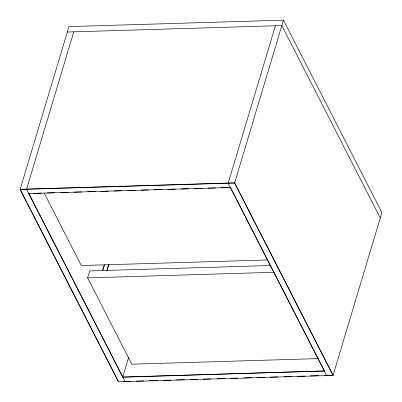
<?xml version="1.0" encoding="UTF-8"?>
<svg xmlns="http://www.w3.org/2000/svg" width="402" height="402" viewBox="0 0 402 402"><rect width="100%" height="100%" fill="white"/><g stroke="black" fill="none" stroke-linecap="round" stroke-linejoin="round"><path stroke-width="0.6" d="M20.1 189.468L68.963 26.592L283.46 20.16L381.9 212.532L333.037 375.408L118.54 381.84L20.1 189.468L234.597 183.036L333.037 375.408M73.767 31.828L26.537 189.277L125.032 381.468M28.859 193.533L230.487 187.488M318.394 358.599L131.786 364.197L87.611 277.872L89.691 270.938L270.043 265.526M102.57 270.672L104.369 264.672M102.827 270.219L104.269 265.421M106.862 270.546L108.661 264.541M106.937 270.692L108.917 264.089M118.54 381.84L36.135 220.512M128.519 357.82L122.705 377.207L324.384 370.981L122.761 377.026L28.874 193.558M275.395 25.783L228.16 183.227L326.655 375.418M234.597 183.036L283.46 20.16M67.335 32.024L281.832 25.587L380.272 217.959M33.868 193.387L41.386 193.161M47.019 192.99L54.536 192.764M60.797 192.578L68.31 192.352M73.943 192.181L81.46 191.955M87.721 191.769L95.234 191.543M100.872 191.377L108.384 191.151M114.022 190.98L121.535 190.754M127.796 190.568L135.308 190.342M140.946 190.171L148.459 189.95M154.097 189.779L162.237 189.533M167.87 189.367L175.383 189.141M181.021 188.97L188.533 188.744M194.171 188.578L202.312 188.332M207.945 188.161L215.462 187.94M221.095 187.769L229.235 187.523M267.913 259.943L81.299 265.541L44.295 193.221M87.611 277.872L274.224 272.275M123.273 381.518L130.665 381.297M136.303 381.131L143.815 380.905M149.454 380.734L157.589 380.488M163.227 380.322L170.739 380.096M176.377 379.925L184.518 379.684M190.151 379.513L197.668 379.287M203.301 379.121L210.814 378.895M217.075 378.704L224.592 378.478M230.225 378.312L237.743 378.086M244.004 377.9L251.516 377.674M257.154 377.503L264.667 377.277M270.3 377.111L277.817 376.885M284.078 376.694L291.591 376.473M297.229 376.302L304.741 376.076M310.379 375.905L318.515 375.664M324.153 375.493L331.921 375.262M333.092 375.227L234.652 182.855L20.155 189.287L26.718 202.116M230.497 187.508L290.42 304.605M290.988 305.721L299.264 321.891M299.837 323.007L324.087 370.403M27.286 203.231L35.562 219.402"/></g></svg>
